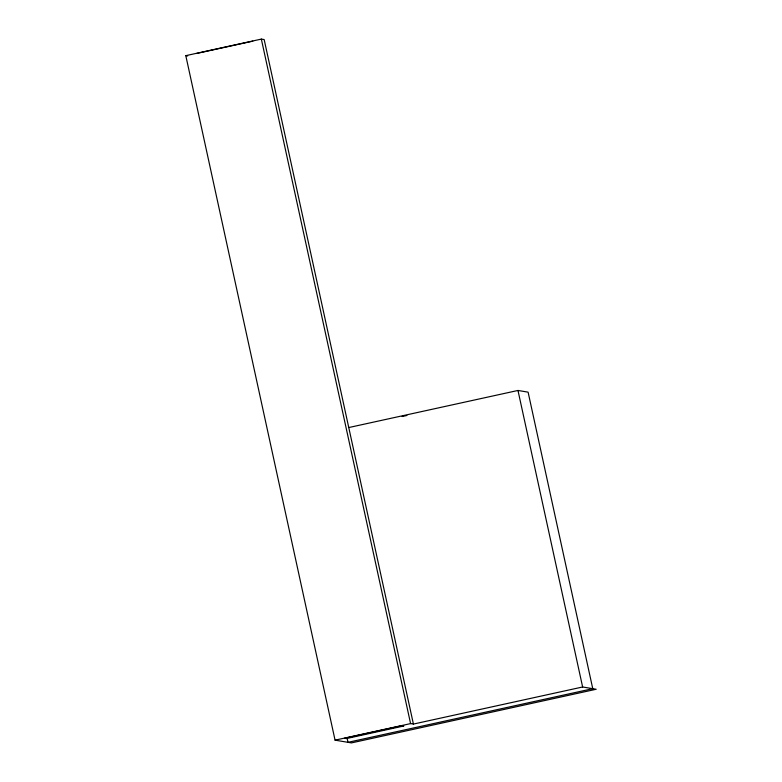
<?xml version="1.0" encoding="UTF-8"?>
<svg xmlns="http://www.w3.org/2000/svg" width="782" height="782" viewBox="0 0 782 782"><rect width="100%" height="100%" fill="white"/><g stroke="black" fill="none" stroke-linecap="round" stroke-linejoin="round"><path stroke-width="1.17" d="M185.803 55.659L261.344 39.1L264.169 39.569L413.414 724.073L582.629 686.987L596.197 689.255L351.441 742.9L335.058 740.163L185.803 55.659L187.69 55.972M196.556 53.499L252.801 41.172M348.762 427.549L517.977 390.462L528.104 392.153L592.756 688.678L348.01 742.323L346.973 737.563M402.114 416.532L406.875 415.486M335.058 740.163L410.589 723.604L413.414 724.073M517.977 390.462L582.629 686.987M261.344 39.1L410.589 723.604M402.046 725.676L344.637 738.267L346.426 738.56L403.835 725.979L402.046 725.676"/></g></svg>
